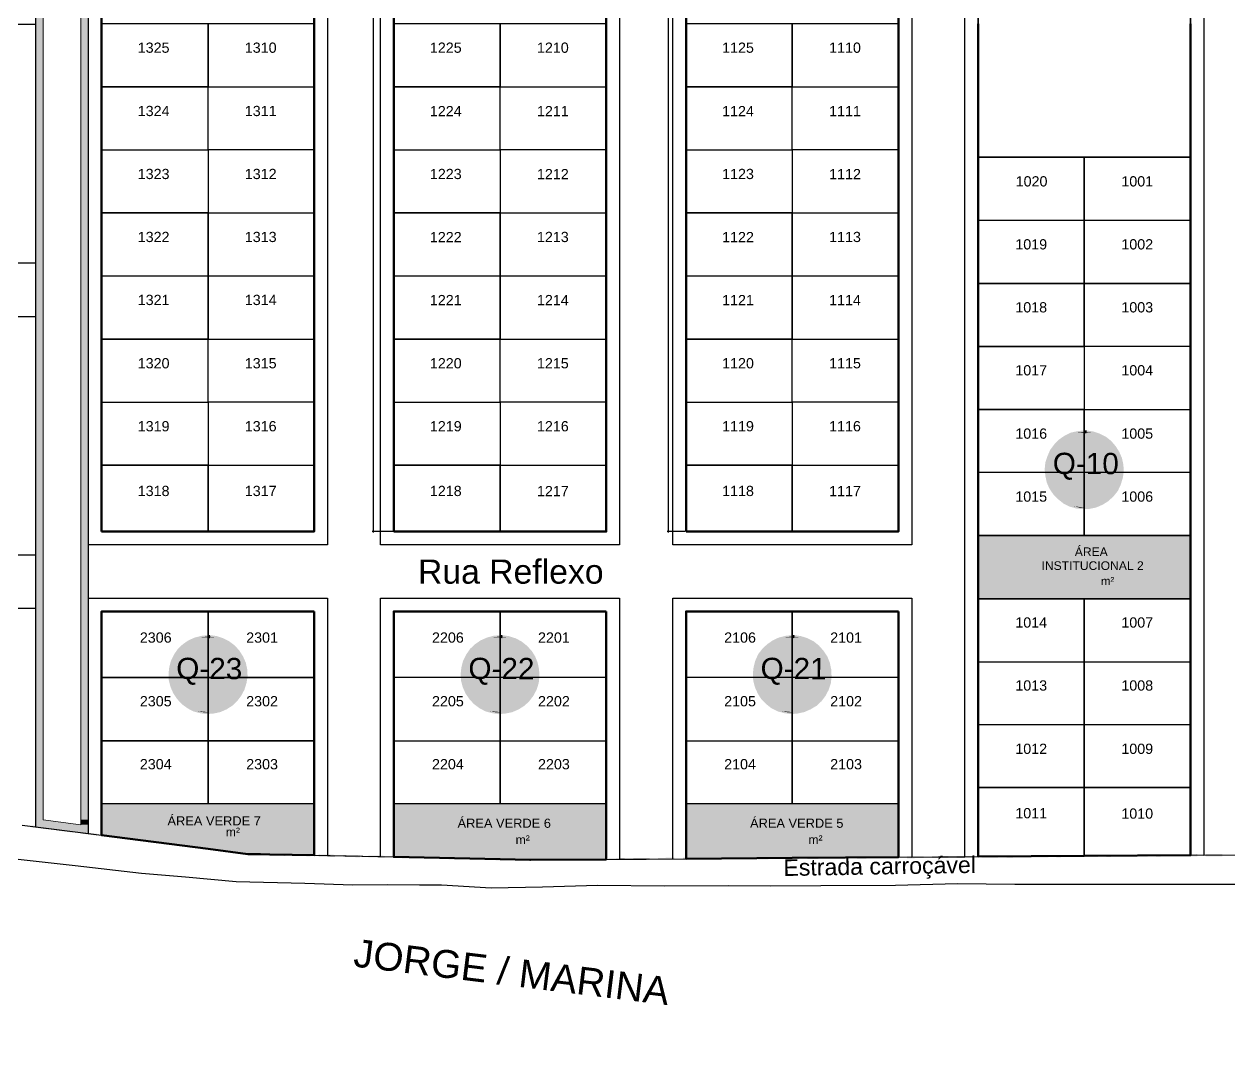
# Model space of a CAD drawing. Extents: x 246293 to 246943, y 9361385 to 9361710.
# Drawn here: x 246475.3 to 246656.8, y 9361417.5 to 9361574.8 of the extents above; entities that cross this region are included whole.
import ezdxf
from ezdxf.xclip import XClip

# ---------------------------------------------------------------- set-up
doc = ezdxf.new("R2010")
doc.units = 0
doc.header["$XCLIPFRAME"] = 0
doc.styles.add('style0', font='', dxfattribs={"height": 4.19039})
doc.styles.get('style0').set_extended_font_data('Arial')

# ---------------------------------------------------------------- blocks, each defined once
blk = doc.blocks.new('Viewport1')
at = {"linetype": 'Continuous', "lineweight": 0, "true_color": 0xed1f24}
for points in [[(246478.18, 9361662.71), (246478.18, 9361454.86), (246477.02, 9361454.86), (246477.02, 9361662.71)], [(246484.98, 9361662.82), (246484.98, 9361454.86), (246483.82, 9361454.86), (246483.82, 9361662.82)], [(246478.18, 9361454.86), (246483.82, 9361454.12), (246477.02, 9361454.12), (246477.02, 9361454.86)], [(246484.98, 9361454.86), (246484.98, 9361454.12), (246483.82, 9361454.12), (246483.82, 9361454.86)], [(246477.02, 9361454.12), (246484.98, 9361453.8), (246484.98, 9361452.8), (246477.02, 9361453.8)], [(246477.02, 9361454.12), (246484.98, 9361453.8), (246484.98, 9361454.12)]]:
    blk.add_hatch(color=240, dxfattribs=at).paths.add_polyline_path(points)
at = {"linetype": 'Continuous', "lineweight": 25, "true_color": 0x0037dd}
for points in [[(246634.99, 9361513.53), (246633.99, 9361513.42), (246632.99, 9361513.21), (246632.04, 9361512.74), (246631.19, 9361512.16), (246630.51, 9361511.47), (246629.88, 9361510.63), (246629.46, 9361509.68), (246629.14, 9361508.73), (246629.03, 9361507.68), (246629.14, 9361506.67), (246629.35, 9361505.67), (246629.77, 9361504.72), (246630.35, 9361503.88), (246631.09, 9361503.14), (246631.88, 9361502.51), (246632.83, 9361502.04), (246633.78, 9361501.77), (246634.83, 9361501.67), (246635.83, 9361501.72), (246636.83, 9361501.93), (246637.78, 9361502.35), (246638.63, 9361502.88), (246639.42, 9361503.62), (246640.05, 9361504.41), (246640.47, 9361505.3), (246640.79, 9361506.31), (246640.95, 9361507.31), (246640.89, 9361508.36), (246640.68, 9361509.36), (246640.26, 9361510.31), (246639.73, 9361511.16), (246639.05, 9361511.95), (246638.26, 9361512.58), (246637.31, 9361513.05), (246636.36, 9361513.37), (246635.36, 9361513.53), (246635.31, 9361513.11), (246636.25, 9361512.95), (246637.15, 9361512.63), (246637.99, 9361512.21), (246638.73, 9361511.63), (246639.36, 9361510.89), (246639.89, 9361510.1), (246640.26, 9361509.2), (246640.47, 9361508.31), (246640.52, 9361507.36), (246640.37, 9361506.41), (246640.1, 9361505.51), (246639.63, 9361504.67), (246639.1, 9361503.88), (246638.36, 9361503.25), (246637.57, 9361502.72), (246636.73, 9361502.35), (246635.78, 9361502.14), (246634.83, 9361502.09), (246633.88, 9361502.19), (246632.99, 9361502.46), (246632.14, 9361502.88), (246631.35, 9361503.46), (246630.72, 9361504.14), (246630.19, 9361504.93), (246629.77, 9361505.83), (246629.56, 9361506.73), (246629.51, 9361507.68), (246629.61, 9361508.63), (246629.82, 9361509.52), (246630.25, 9361510.42), (246630.83, 9361511.16), (246631.51, 9361511.84), (246632.3, 9361512.37), (246633.15, 9361512.79), (246634.04, 9361513), (246634.99, 9361513.11)], [(246635.31, 9361513.11), (246634.99, 9361513.11), (246634.99, 9361513.53), (246635.36, 9361513.53)], [(246503.01, 9361482.69), (246502, 9361482.58), (246501, 9361482.32), (246500.05, 9361481.9), (246499.21, 9361481.32), (246498.47, 9361480.63), (246497.89, 9361479.79), (246497.42, 9361478.84), (246497.16, 9361477.84), (246497.05, 9361476.84), (246497.1, 9361475.84), (246497.37, 9361474.83), (246497.79, 9361473.89), (246498.37, 9361473.04), (246499.05, 9361472.3), (246499.9, 9361471.67), (246500.79, 9361471.2), (246501.79, 9361470.93), (246502.79, 9361470.78), (246503.85, 9361470.88), (246504.85, 9361471.09), (246505.8, 9361471.51), (246506.64, 9361472.04), (246507.38, 9361472.73), (246508.01, 9361473.57), (246508.49, 9361474.47), (246508.8, 9361475.47), (246508.96, 9361476.47), (246508.91, 9361477.52), (246508.7, 9361478.52), (246508.28, 9361479.47), (246507.75, 9361480.32), (246507.06, 9361481.11), (246506.22, 9361481.74), (246505.32, 9361482.21), (246504.38, 9361482.53), (246503.32, 9361482.69), (246503.32, 9361482.21), (246504.27, 9361482.11), (246505.17, 9361481.79), (246506.01, 9361481.37), (246506.75, 9361480.79), (246507.38, 9361480.05), (246507.91, 9361479.26), (246508.28, 9361478.37), (246508.43, 9361477.47), (246508.49, 9361476.52), (246508.38, 9361475.57), (246508.07, 9361474.62), (246507.64, 9361473.78), (246507.06, 9361473.04), (246506.38, 9361472.41), (246505.59, 9361471.88), (246504.69, 9361471.51), (246503.8, 9361471.3), (246502.85, 9361471.25), (246501.9, 9361471.36), (246500.95, 9361471.62), (246500.11, 9361472.04), (246499.37, 9361472.62), (246498.68, 9361473.31), (246498.16, 9361474.1), (246497.79, 9361474.94), (246497.58, 9361475.89), (246497.47, 9361476.84), (246497.58, 9361477.79), (246497.84, 9361478.68), (246498.26, 9361479.53), (246498.84, 9361480.32), (246499.47, 9361481), (246500.26, 9361481.53), (246501.16, 9361481.9), (246502.06, 9361482.16), (246503.01, 9361482.27)], [(246503.32, 9361482.21), (246503.01, 9361482.27), (246503.01, 9361482.69), (246503.32, 9361482.69)], [(246547.02, 9361482.69), (246545.96, 9361482.58), (246545.02, 9361482.32), (246544.07, 9361481.9), (246543.22, 9361481.32), (246542.49, 9361480.63), (246541.91, 9361479.79), (246541.43, 9361478.84), (246541.17, 9361477.84), (246541.06, 9361476.84), (246541.11, 9361475.84), (246541.38, 9361474.83), (246541.8, 9361473.89), (246542.38, 9361473.04), (246543.06, 9361472.3), (246543.91, 9361471.67), (246544.8, 9361471.2), (246545.81, 9361470.93), (246546.81, 9361470.78), (246547.86, 9361470.88), (246548.86, 9361471.09), (246549.81, 9361471.51), (246550.66, 9361472.04), (246551.39, 9361472.73), (246552.03, 9361473.57), (246552.5, 9361474.47), (246552.82, 9361475.47), (246552.92, 9361476.47), (246552.87, 9361477.52), (246552.66, 9361478.52), (246552.29, 9361479.47), (246551.76, 9361480.32), (246551.02, 9361481.11), (246550.23, 9361481.74), (246549.34, 9361482.21), (246548.34, 9361482.53), (246547.33, 9361482.69), (246547.33, 9361482.21), (246548.28, 9361482.11), (246549.18, 9361481.79), (246550.02, 9361481.37), (246550.76, 9361480.79), (246551.39, 9361480.05), (246551.92, 9361479.26), (246552.24, 9361478.37), (246552.45, 9361477.47), (246552.5, 9361476.52), (246552.39, 9361475.57), (246552.08, 9361474.62), (246551.66, 9361473.78), (246551.08, 9361473.04), (246550.39, 9361472.41), (246549.6, 9361471.88), (246548.7, 9361471.51), (246547.76, 9361471.3), (246546.81, 9361471.25), (246545.91, 9361471.36), (246544.96, 9361471.62), (246544.12, 9361472.04), (246543.38, 9361472.62), (246542.7, 9361473.31), (246542.17, 9361474.1), (246541.8, 9361474.94), (246541.54, 9361475.89), (246541.48, 9361476.84), (246541.59, 9361477.79), (246541.85, 9361478.68), (246542.27, 9361479.53), (246542.8, 9361480.32), (246543.49, 9361481), (246544.28, 9361481.53), (246545.12, 9361481.9), (246546.07, 9361482.16), (246547.02, 9361482.27)], [(246547.33, 9361482.21), (246547.02, 9361482.27), (246547.02, 9361482.69), (246547.33, 9361482.69)], [(246591.03, 9361482.69), (246589.98, 9361482.58), (246588.97, 9361482.32), (246588.08, 9361481.9), (246587.24, 9361481.32), (246586.5, 9361480.63), (246585.86, 9361479.79), (246585.44, 9361478.84), (246585.18, 9361477.84), (246585.07, 9361476.84), (246585.13, 9361475.84), (246585.39, 9361474.83), (246585.81, 9361473.89), (246586.34, 9361473.04), (246587.08, 9361472.3), (246587.87, 9361471.67), (246588.82, 9361471.2), (246589.82, 9361470.93), (246590.82, 9361470.78), (246591.82, 9361470.88), (246592.82, 9361471.09), (246593.77, 9361471.51), (246594.67, 9361472.04), (246595.41, 9361472.73), (246596.04, 9361473.57), (246596.51, 9361474.47), (246596.83, 9361475.47), (246596.93, 9361476.47), (246596.88, 9361477.52), (246596.67, 9361478.52), (246596.3, 9361479.47), (246595.72, 9361480.32), (246595.04, 9361481.11), (246594.25, 9361481.74), (246593.35, 9361482.21), (246592.35, 9361482.53), (246591.35, 9361482.69), (246591.29, 9361482.21), (246592.24, 9361482.11), (246593.14, 9361481.79), (246593.98, 9361481.37), (246594.77, 9361480.79), (246595.41, 9361480.05), (246595.88, 9361479.26), (246596.25, 9361478.37), (246596.46, 9361477.47), (246596.51, 9361476.52), (246596.35, 9361475.57), (246596.09, 9361474.62), (246595.67, 9361473.78), (246595.09, 9361473.04), (246594.4, 9361472.41), (246593.56, 9361471.88), (246592.72, 9361471.51), (246591.77, 9361471.3), (246590.82, 9361471.25), (246589.87, 9361471.36), (246588.97, 9361471.62), (246588.13, 9361472.04), (246587.34, 9361472.62), (246586.71, 9361473.31), (246586.18, 9361474.1), (246585.81, 9361474.94), (246585.55, 9361475.89), (246585.5, 9361476.84), (246585.6, 9361477.79), (246585.86, 9361478.68), (246586.29, 9361479.53), (246586.81, 9361480.32), (246587.5, 9361481), (246588.29, 9361481.53), (246589.13, 9361481.9), (246590.08, 9361482.16), (246591.03, 9361482.27)], [(246591.29, 9361482.21), (246591.03, 9361482.27), (246591.03, 9361482.69), (246591.35, 9361482.69)]]:
    blk.add_hatch(color=162, dxfattribs=at).paths.add_polyline_path(points)
at = {"linetype": 'Continuous', "lineweight": 25, "true_color": 0xfafafa}
for points in [[(246638.1, 9361512.42), (246638.94, 9361511.74), (246631.04, 9361511.74), (246631.88, 9361512.42)], [(246638.05, 9361512.42), (246638.1, 9361512.42), (246631.88, 9361512.42), (246631.93, 9361512.42)], [(246637.15, 9361512.89), (246638.05, 9361512.42), (246631.93, 9361512.42), (246632.88, 9361512.89)], [(246636.1, 9361513.21), (246637.1, 9361512.89), (246632.88, 9361512.89), (246633.88, 9361513.21)], [(246637.15, 9361512.89), (246632.88, 9361512.89), (246637.1, 9361512.89)], [(246636.04, 9361513.21), (246636.1, 9361513.21), (246633.88, 9361513.21), (246633.94, 9361513.21)], [(246635.04, 9361513.32), (246633.94, 9361513.21), (246636.04, 9361513.21)], [(246639.68, 9361510.89), (246640.21, 9361510), (246629.82, 9361510), (246630.35, 9361510.89)], [(246638.94, 9361511.74), (246639.63, 9361510.94), (246630.35, 9361510.94), (246631.04, 9361511.74)], [(246639.63, 9361510.94), (246639.68, 9361510.89), (246630.35, 9361510.89), (246630.35, 9361510.94)], [(246640.58, 9361508.94), (246640.74, 9361507.89), (246629.3, 9361507.89), (246629.46, 9361508.94)], [(246640.21, 9361509.94), (246640.58, 9361508.94), (246629.46, 9361508.94), (246629.77, 9361509.94)], [(246640.21, 9361510), (246640.21, 9361509.94), (246629.77, 9361509.94), (246629.82, 9361510)], [(246640.74, 9361507.89), (246640.74, 9361507.83), (246629.3, 9361507.83), (246629.3, 9361507.89)], [(246640.74, 9361507.83), (246640.68, 9361506.78), (246629.35, 9361506.78), (246629.3, 9361507.83)], [(246640.68, 9361506.78), (246640.42, 9361505.73), (246629.56, 9361505.73), (246629.35, 9361506.78)], [(246640.42, 9361505.73), (246640.42, 9361505.67), (246629.61, 9361505.67), (246629.56, 9361505.73)], [(246640.42, 9361505.67), (246639.94, 9361504.72), (246630.04, 9361504.72), (246629.61, 9361505.67)], [(246639.94, 9361504.72), (246639.31, 9361503.83), (246630.67, 9361503.83), (246630.04, 9361504.72)], [(246639.31, 9361503.83), (246638.52, 9361503.09), (246631.46, 9361503.09), (246630.67, 9361503.83)], [(246638.52, 9361503.09), (246637.63, 9361502.51), (246632.41, 9361502.51), (246632.35, 9361502.51), (246631.46, 9361503.09)], [(246637.63, 9361502.51), (246636.62, 9361502.09), (246633.36, 9361502.09), (246632.41, 9361502.51)], [(246636.62, 9361502.09), (246636.57, 9361502.09), (246633.41, 9361502.09), (246633.36, 9361502.09)], [(246635.52, 9361501.88), (246634.41, 9361501.88), (246633.41, 9361502.09)], [(246633.41, 9361502.09), (246635.52, 9361501.88), (246636.57, 9361502.09)], [(246506.12, 9361481.53), (246506.91, 9361480.9), (246499.05, 9361480.9), (246499.9, 9361481.53)], [(246505.17, 9361482.06), (246506.06, 9361481.58), (246499.9, 9361481.58), (246500.84, 9361482.06)], [(246506.06, 9361481.58), (246506.12, 9361481.53), (246499.9, 9361481.53), (246499.9, 9361481.58)], [(246505.11, 9361482.06), (246505.17, 9361482.06), (246500.84, 9361482.06), (246500.9, 9361482.06)], [(246504.11, 9361482.37), (246505.11, 9361482.06), (246500.9, 9361482.06), (246501.9, 9361482.37)], [(246504.01, 9361482.37), (246504.11, 9361482.37), (246501.9, 9361482.37), (246501.95, 9361482.37)], [(246503.01, 9361482.48), (246501.95, 9361482.37), (246504.01, 9361482.37)], [(246550.13, 9361481.53), (246550.92, 9361480.9), (246543.06, 9361480.9), (246543.91, 9361481.53)], [(246549.13, 9361482.06), (246550.08, 9361481.58), (246543.91, 9361481.58), (246544.86, 9361482.06)], [(246550.08, 9361481.58), (246550.13, 9361481.53), (246543.91, 9361481.53), (246543.91, 9361481.58)], [(246549.07, 9361482.06), (246549.13, 9361482.06), (246544.86, 9361482.06), (246544.91, 9361482.06)], [(246548.12, 9361482.37), (246549.07, 9361482.06), (246544.91, 9361482.06), (246545.91, 9361482.37)], [(246547.02, 9361482.48), (246545.91, 9361482.37), (246548.02, 9361482.37)], [(246548.12, 9361482.37), (246545.91, 9361482.37), (246548.02, 9361482.37)], [(246594.09, 9361481.53), (246594.93, 9361480.9), (246587.08, 9361480.9), (246587.87, 9361481.53)], [(246594.09, 9361481.58), (246594.09, 9361481.53), (246587.87, 9361481.53), (246587.92, 9361481.58)], [(246593.14, 9361482.06), (246594.09, 9361481.58), (246587.92, 9361481.58), (246588.87, 9361482.06)], [(246592.08, 9361482.37), (246593.09, 9361482.06), (246588.87, 9361482.06), (246589.92, 9361482.37)], [(246593.14, 9361482.06), (246588.87, 9361482.06), (246593.09, 9361482.06)], [(246591.03, 9361482.48), (246589.92, 9361482.37), (246592.03, 9361482.37)], [(246592.08, 9361482.37), (246589.92, 9361482.37), (246592.03, 9361482.37)], [(246507.7, 9361480.05), (246508.17, 9361479.16), (246497.79, 9361479.16), (246498.31, 9361480.05)], [(246507.64, 9361480.05), (246507.7, 9361480.05), (246498.31, 9361480.05), (246498.37, 9361480.05)], [(246506.96, 9361480.84), (246507.64, 9361480.05), (246498.37, 9361480.05), (246499.05, 9361480.84)], [(246506.91, 9361480.9), (246506.96, 9361480.84), (246499.05, 9361480.84), (246499.05, 9361480.9)], [(246551.66, 9361480.05), (246552.18, 9361479.16), (246541.8, 9361479.16), (246542.33, 9361480.05)], [(246550.97, 9361480.84), (246551.66, 9361480.05), (246542.33, 9361480.05), (246543.01, 9361480.84)], [(246550.92, 9361480.9), (246550.97, 9361480.84), (246543.01, 9361480.84), (246543.06, 9361480.9)], [(246595.67, 9361480.05), (246596.2, 9361479.16), (246585.81, 9361479.16), (246586.34, 9361480.05)], [(246594.98, 9361480.84), (246595.67, 9361480.05), (246586.34, 9361480.05), (246587.02, 9361480.84)], [(246594.93, 9361480.9), (246594.98, 9361480.84), (246587.02, 9361480.84), (246587.08, 9361480.9)], [(246508.54, 9361478.05), (246508.7, 9361477.05), (246497.26, 9361477.05), (246497.42, 9361478.05)], [(246508.22, 9361479.1), (246508.54, 9361478.1), (246497.42, 9361478.1), (246497.79, 9361479.1)], [(246508.54, 9361478.1), (246508.54, 9361478.05), (246497.42, 9361478.05), (246497.42, 9361478.1)], [(246508.17, 9361479.16), (246508.22, 9361479.1), (246497.79, 9361479.1), (246497.79, 9361479.16)], [(246552.55, 9361478.05), (246552.71, 9361477.05), (246541.27, 9361477.05), (246541.43, 9361478.05)], [(246552.24, 9361479.1), (246552.55, 9361478.1), (246541.43, 9361478.1), (246541.8, 9361479.1)], [(246552.55, 9361478.1), (246552.55, 9361478.05), (246541.43, 9361478.05), (246541.43, 9361478.1)], [(246552.18, 9361479.16), (246552.24, 9361479.1), (246541.8, 9361479.1), (246541.8, 9361479.16)], [(246596.56, 9361478.05), (246596.72, 9361477.05), (246585.29, 9361477.05), (246585.44, 9361478.05)], [(246596.2, 9361479.1), (246596.56, 9361478.1), (246585.44, 9361478.1), (246585.81, 9361479.1)], [(246596.56, 9361478.1), (246596.56, 9361478.05), (246585.44, 9361478.05), (246585.44, 9361478.1)], [(246596.2, 9361479.16), (246596.2, 9361479.1), (246585.81, 9361479.1), (246585.81, 9361479.16)], [(246508.7, 9361477.05), (246508.7, 9361477), (246497.26, 9361477), (246497.26, 9361477.05)], [(246508.7, 9361477), (246508.65, 9361475.94), (246497.31, 9361475.94), (246497.26, 9361477)], [(246552.71, 9361477.05), (246552.71, 9361477), (246541.27, 9361477), (246541.27, 9361477.05)], [(246552.71, 9361477), (246552.66, 9361475.94), (246541.33, 9361475.94), (246541.27, 9361477)], [(246596.72, 9361477.05), (246596.72, 9361477), (246585.29, 9361477), (246585.29, 9361477.05)], [(246596.72, 9361477), (246596.67, 9361475.94), (246585.34, 9361475.94), (246585.29, 9361477)], [(246508.65, 9361475.94), (246508.65, 9361475.89), (246497.31, 9361475.89), (246497.31, 9361475.94)], [(246508.65, 9361475.89), (246508.43, 9361474.89), (246497.58, 9361474.89), (246497.31, 9361475.89)], [(246508.43, 9361474.89), (246508.38, 9361474.83), (246497.58, 9361474.83), (246497.58, 9361474.89)], [(246508.38, 9361474.83), (246507.96, 9361473.89), (246498.05, 9361473.89), (246497.58, 9361474.83)], [(246552.66, 9361475.94), (246552.66, 9361475.89), (246541.33, 9361475.89), (246541.33, 9361475.94)], [(246552.66, 9361475.89), (246552.39, 9361474.89), (246541.59, 9361474.89), (246541.33, 9361475.89)], [(246552.39, 9361474.89), (246552.39, 9361474.83), (246541.59, 9361474.83), (246541.59, 9361474.89)], [(246552.39, 9361474.83), (246551.97, 9361473.89), (246542.01, 9361473.89), (246541.59, 9361474.83)], [(246596.67, 9361475.94), (246596.67, 9361475.89), (246585.34, 9361475.89), (246585.34, 9361475.94)], [(246596.67, 9361475.89), (246596.41, 9361474.89), (246585.6, 9361474.89), (246585.34, 9361475.89)], [(246596.41, 9361474.89), (246596.41, 9361474.83), (246585.6, 9361474.83), (246585.6, 9361474.89)], [(246596.41, 9361474.83), (246595.99, 9361473.89), (246586.02, 9361473.89), (246585.6, 9361474.83)], [(246507.96, 9361473.89), (246507.33, 9361472.99), (246498.68, 9361472.99), (246498.05, 9361473.89)], [(246507.33, 9361472.99), (246506.54, 9361472.25), (246499.47, 9361472.25), (246499.42, 9361472.25), (246498.68, 9361472.99)], [(246551.97, 9361473.89), (246551.92, 9361473.89), (246542.06, 9361473.89), (246542.01, 9361473.89)], [(246551.92, 9361473.89), (246551.34, 9361472.99), (246542.64, 9361472.99), (246542.06, 9361473.89)], [(246551.34, 9361472.99), (246551.29, 9361472.99), (246542.7, 9361472.99), (246542.64, 9361472.99)], [(246551.29, 9361472.99), (246550.55, 9361472.25), (246543.43, 9361472.25), (246542.7, 9361472.99)], [(246595.99, 9361473.89), (246595.93, 9361473.89), (246586.08, 9361473.89), (246586.02, 9361473.89)], [(246595.93, 9361473.89), (246595.35, 9361472.99), (246586.66, 9361472.99), (246586.08, 9361473.89)], [(246595.35, 9361472.99), (246595.3, 9361472.99), (246586.71, 9361472.99), (246586.66, 9361472.99)], [(246595.3, 9361472.99), (246594.56, 9361472.25), (246587.45, 9361472.25), (246586.71, 9361472.99)], [(246506.54, 9361472.25), (246505.64, 9361471.67), (246500.37, 9361471.67), (246499.47, 9361472.25)], [(246505.64, 9361471.67), (246505.59, 9361471.62), (246500.42, 9361471.62), (246500.37, 9361471.67)], [(246505.59, 9361471.62), (246504.64, 9361471.25), (246501.37, 9361471.25), (246500.42, 9361471.62)], [(246504.64, 9361471.25), (246504.59, 9361471.25), (246501.42, 9361471.25), (246501.37, 9361471.25)], [(246503.53, 9361471.04), (246502.43, 9361471.04), (246501.42, 9361471.25)], [(246501.42, 9361471.25), (246503.53, 9361471.04), (246504.59, 9361471.25)], [(246550.55, 9361472.25), (246550.5, 9361472.25), (246543.49, 9361472.25), (246543.43, 9361472.25)], [(246550.5, 9361472.25), (246549.65, 9361471.67), (246544.38, 9361471.67), (246543.49, 9361472.25)], [(246549.65, 9361471.67), (246549.6, 9361471.62), (246544.38, 9361471.62), (246544.38, 9361471.67)], [(246549.6, 9361471.62), (246548.6, 9361471.25), (246545.44, 9361471.25), (246545.38, 9361471.25), (246544.38, 9361471.62)], [(246547.55, 9361471.04), (246546.44, 9361471.04), (246545.44, 9361471.25)], [(246545.44, 9361471.25), (246547.55, 9361471.04), (246548.6, 9361471.25)], [(246594.56, 9361472.25), (246594.51, 9361472.25), (246587.5, 9361472.25), (246587.45, 9361472.25)], [(246594.51, 9361472.25), (246593.61, 9361471.67), (246588.34, 9361471.67), (246587.5, 9361472.25)], [(246593.61, 9361471.67), (246593.61, 9361471.62), (246588.39, 9361471.62), (246588.34, 9361471.67)], [(246593.61, 9361471.62), (246592.61, 9361471.25), (246589.4, 9361471.25), (246589.34, 9361471.25), (246588.39, 9361471.62)], [(246589.4, 9361471.25), (246591.56, 9361471.04), (246591.5, 9361471.04), (246590.45, 9361471.04)], [(246589.4, 9361471.25), (246591.56, 9361471.04), (246592.61, 9361471.25)]]:
    blk.add_hatch(color=7, dxfattribs=at).paths.add_polyline_path(points)
at = {"linetype": 'Continuous', "lineweight": 25, "true_color": 0xfecc66}
blk.add_hatch(color=31, dxfattribs=at).paths.add_polyline_path([(246651.01, 9361497.71), (246651.01, 9361488.17), (246619.02, 9361488.17), (246619.02, 9361497.71)])
at = {"linetype": 'Continuous', "lineweight": 25, "true_color": 0x37dd00}
for points in [[(246518.98, 9361457.28), (246518.98, 9361452.54), (246486.98, 9361452.54), (246486.98, 9361457.28)], [(246562.99, 9361457.28), (246562.99, 9361449.27), (246530.99, 9361449.27), (246530.99, 9361457.28)], [(246607, 9361457.28), (246607, 9361449.22), (246575.01, 9361449.22), (246575.01, 9361457.28)], [(246486.98, 9361452.54), (246518.98, 9361449.69), (246518.98, 9361449.53), (246509.01, 9361449.69)], [(246486.98, 9361452.54), (246518.98, 9361449.69), (246518.98, 9361452.54)], [(246530.99, 9361449.27), (246562.99, 9361448.9), (246551.55, 9361448.85), (246547.76, 9361448.9)], [(246530.99, 9361449.27), (246562.99, 9361448.9), (246562.99, 9361449.27)], [(246575.01, 9361449.22), (246590.98, 9361449.11), (246575.01, 9361449), (246575.01, 9361449.11)], [(246575.01, 9361449.22), (246590.98, 9361449.11), (246607, 9361449.22)]]:
    blk.add_hatch(color=82, dxfattribs=at).paths.add_polyline_path(points)
at = {"linetype": 'Continuous', "lineweight": 0, "true_color": 0x93278f}
for points in [[(246478.81, 9361453.43), (246476.33, 9361453.75), (246476.39, 9361454.01), (246478.86, 9361453.7)], [(246482.55, 9361452.96), (246480.08, 9361453.27), (246480.13, 9361453.54), (246482.61, 9361453.22)], [(246486.3, 9361452.48), (246483.82, 9361452.8), (246483.82, 9361453.06), (246486.3, 9361452.75)], [(246489.99, 9361452.01), (246487.51, 9361452.33), (246487.56, 9361452.59), (246490.04, 9361452.27)], [(246493.73, 9361451.53), (246491.25, 9361451.85), (246491.25, 9361452.11), (246493.73, 9361451.8)], [(246497.42, 9361451.06), (246494.94, 9361451.38), (246494.99, 9361451.64), (246497.47, 9361451.32)], [(246501.16, 9361450.59), (246498.68, 9361450.9), (246498.74, 9361451.17), (246501.21, 9361450.85)], [(246504.85, 9361450.11), (246502.37, 9361450.43), (246502.43, 9361450.69), (246504.9, 9361450.37)], [(246508.96, 9361449.58), (246506.12, 9361449.95), (246506.17, 9361450.22), (246509.01, 9361449.85)], [(246510.91, 9361449.53), (246509.01, 9361449.58), (246509.01, 9361449.85), (246510.91, 9361449.85)], [(246514.65, 9361449.43), (246512.12, 9361449.48), (246512.18, 9361449.8), (246514.65, 9361449.74)], [(246518.4, 9361449.37), (246515.92, 9361449.43), (246515.92, 9361449.74), (246518.4, 9361449.69)], [(246522.14, 9361449.27), (246519.66, 9361449.32), (246519.66, 9361449.64), (246522.14, 9361449.58)], [(246525.88, 9361449.22), (246523.4, 9361449.27), (246523.4, 9361449.58), (246525.88, 9361449.53)], [(246529.62, 9361449.16), (246527.15, 9361449.22), (246527.15, 9361449.48), (246529.68, 9361449.43)], [(246533.42, 9361449.06), (246530.89, 9361449.11), (246530.89, 9361449.43), (246533.42, 9361449.37)], [(246537.16, 9361449), (246534.63, 9361449.06), (246534.63, 9361449.32), (246537.16, 9361449.27)], [(246540.9, 9361448.9), (246538.37, 9361448.95), (246538.37, 9361449.27), (246540.9, 9361449.22)], [(246544.65, 9361448.85), (246542.12, 9361448.9), (246542.17, 9361449.16), (246544.65, 9361449.11)], [(246548.39, 9361448.74), (246545.91, 9361448.79), (246545.91, 9361449.11), (246548.39, 9361449.06)], [(246551.55, 9361448.69), (246549.65, 9361448.74), (246549.65, 9361449), (246551.55, 9361449)], [(246554.56, 9361448.69), (246551.55, 9361448.69), (246551.55, 9361449), (246554.56, 9361449)], [(246558.3, 9361448.74), (246555.77, 9361448.74), (246555.77, 9361449), (246558.3, 9361449.06)], [(246562.04, 9361448.74), (246559.56, 9361448.74), (246559.56, 9361449.06), (246562.04, 9361449.06)], [(246565.78, 9361448.79), (246563.31, 9361448.79), (246563.31, 9361449.06), (246565.78, 9361449.11)], [(246569.52, 9361448.79), (246567.05, 9361448.79), (246567.05, 9361449.11), (246569.52, 9361449.11)], [(246573.27, 9361448.85), (246570.79, 9361448.85), (246570.79, 9361449.11), (246573.27, 9361449.16)], [(246577.06, 9361448.85), (246574.53, 9361448.85), (246574.53, 9361449.16), (246577.06, 9361449.16)], [(246580.8, 9361448.9), (246578.27, 9361448.85), (246578.27, 9361449.16), (246580.8, 9361449.16)], [(246584.55, 9361448.9), (246582.02, 9361448.9), (246582.02, 9361449.22), (246584.55, 9361449.22)], [(246588.29, 9361448.95), (246585.81, 9361448.9), (246585.81, 9361449.22), (246588.29, 9361449.22)], [(246592.03, 9361448.95), (246589.55, 9361448.95), (246589.55, 9361449.27), (246592.03, 9361449.27)], [(246595.77, 9361449), (246593.3, 9361448.95), (246593.3, 9361449.27), (246595.77, 9361449.27)], [(246599.52, 9361449), (246597.04, 9361449), (246597.04, 9361449.32), (246599.52, 9361449.32)], [(246603.31, 9361449.06), (246600.78, 9361449), (246600.78, 9361449.32), (246603.31, 9361449.32)], [(246607.05, 9361449.06), (246604.52, 9361449.06), (246604.52, 9361449.37), (246607.05, 9361449.37)], [(246610.8, 9361449.11), (246608.27, 9361449.06), (246608.27, 9361449.37), (246610.8, 9361449.37)], [(246614.54, 9361449.11), (246612.06, 9361449.11), (246612.06, 9361449.43), (246614.54, 9361449.43)], [(246618.28, 9361449.16), (246615.8, 9361449.11), (246615.8, 9361449.43), (246618.28, 9361449.43)], [(246622.02, 9361449.16), (246619.55, 9361449.16), (246619.55, 9361449.43), (246622.02, 9361449.48)], [(246625.77, 9361449.22), (246623.29, 9361449.16), (246623.29, 9361449.48), (246625.77, 9361449.48)], [(246629.56, 9361449.22), (246627.03, 9361449.22), (246627.03, 9361449.48), (246629.56, 9361449.53)], [(246633.3, 9361449.27), (246630.77, 9361449.22), (246630.77, 9361449.53), (246633.3, 9361449.53)], [(246637.05, 9361449.27), (246634.52, 9361449.27), (246634.52, 9361449.53), (246637.05, 9361449.58)], [(246640.79, 9361449.32), (246638.31, 9361449.27), (246638.31, 9361449.58), (246640.79, 9361449.58)], [(246644.53, 9361449.32), (246642.05, 9361449.32), (246642.05, 9361449.58), (246644.53, 9361449.64)], [(246648.27, 9361449.37), (246645.8, 9361449.32), (246645.8, 9361449.64), (246648.27, 9361449.64)], [(246652.02, 9361449.37), (246649.54, 9361449.37), (246649.54, 9361449.64), (246652.02, 9361449.69)], [(246655.81, 9361449.37), (246653.28, 9361449.37), (246653.28, 9361449.69), (246655.81, 9361449.69)]]:
    blk.add_hatch(color=217, dxfattribs=at).paths.add_polyline_path(points)
at = {"color": 1, "linetype": 'Continuous', "lineweight": 25, "true_color": 0xff0000}
for p, q in [((246527.88, 9361660.92), (246527.88, 9361498.13)), ((246572.32, 9361660.92), (246572.32, 9361498.13)), ((246530.94, 9361498.29), (246527.73, 9361498.29)), ((246527.88, 9361498.35), (246527.94, 9361498.24)), ((246574.9, 9361498.29), (246572.16, 9361498.29)), ((246572.27, 9361498.35), (246572.37, 9361498.24))]:
    blk.add_line(p, q, dxfattribs=at)
at = {"color": 217, "linetype": 'Continuous', "lineweight": 0, "true_color": 0x93278f}
for p, q in [((246509.01, 9361449.58), (246509.01, 9361449.85)), ((246551.55, 9361448.69), (246551.55, 9361449))]:
    blk.add_line(p, q, dxfattribs=at)
at = {"color": 1, "linetype": 'Continuous', "lineweight": 25, "true_color": 0xff0000}
for points in [[(246634.99, 9361660.81), (246651.01, 9361660.81), (246651.01, 9361650.8), (246651.01, 9361641.31), (246651.01, 9361619.7), (246651.01, 9361612.79), (246651.01, 9361603.3), (246651.01, 9361602.3), (246651.01, 9361593.81), (246651.01, 9361545.21), (246651.01, 9361536.77), (246651.01, 9361527.29), (246651.01, 9361517.8), (246651.01, 9361508.31), (246651.01, 9361498.77), (246651.01, 9361489.28), (246651.01, 9361479.79), (246651.01, 9361470.3), (246651.01, 9361460.81), (246651.01, 9361449.53), (246662.98, 9361449.58)], [(246634.99, 9361662.82), (246653.02, 9361662.82), (246653.02, 9361650.8), (246653.02, 9361641.31), (246653.02, 9361619.7), (246653.02, 9361612.79), (246653.02, 9361603.3), (246653.02, 9361602.3), (246653.02, 9361593.81), (246653.02, 9361545.21), (246653.02, 9361536.77), (246653.02, 9361527.29), (246653.02, 9361517.8), (246653.02, 9361508.31), (246653.02, 9361498.77), (246653.02, 9361489.28), (246653.02, 9361479.79), (246653.02, 9361470.3), (246653.02, 9361460.81), (246653.02, 9361449.53), (246660.98, 9361449.58)], [(246912.66, 9361670.3), (246785, 9361670.3), (246783.26, 9361670.78), (246477.02, 9361670.78), (246477.02, 9361662.71), (246477.02, 9361453.8), (246484.98, 9361452.8), (246484.98, 9361662.82), (246785, 9361662.82), (246785, 9361650.27), (246916.83, 9361650.27)], [(246351.99, 9361486.75), (246477.02, 9361486.75), (246477.02, 9361468.72), (246477.02, 9361453.8), (246484.98, 9361452.8), (246484.98, 9361460.81), (246484.98, 9361470.3), (246484.98, 9361479.79), (246484.98, 9361488.28), (246520.98, 9361488.28), (246520.98, 9361479.79), (246520.98, 9361470.3), (246520.98, 9361460.81), (246520.98, 9361449.48), (246528.99, 9361449.32), (246528.99, 9361460.81), (246528.99, 9361470.3), (246528.99, 9361479.79), (246528.99, 9361488.28), (246564.99, 9361488.28), (246564.99, 9361479.79), (246564.99, 9361470.3), (246564.99, 9361460.81), (246564.99, 9361448.95), (246573, 9361449), (246573, 9361460.81), (246573, 9361470.3), (246573, 9361479.32), (246573, 9361488.28), (246609, 9361488.28), (246609, 9361479.32), (246609, 9361470.3), (246609, 9361460.81), (246609, 9361449.22), (246617.02, 9361449.27), (246617.02, 9361460.81), (246617.02, 9361470.3), (246617.02, 9361479.79), (246617.02, 9361489.28), (246617.02, 9361498.77), (246617.02, 9361508.31), (246617.02, 9361517.8), (246617.02, 9361527.29), (246617.02, 9361536.77), (246617.02, 9361546.32), (246617.02, 9361601.19)], [(246520.98, 9361496.29), (246484.98, 9361496.29), (246484.98, 9361662.82), (246520.98, 9361662.82), (246520.98, 9361496.29)], [(246564.99, 9361496.29), (246528.99, 9361496.29), (246528.99, 9361662.82), (246564.99, 9361662.82), (246564.99, 9361496.29)], [(246609, 9361496.29), (246573, 9361496.29), (246573, 9361662.82), (246609, 9361662.82), (246609, 9361496.29)], [(246475.02, 9361454.06), (246486.98, 9361452.54), (246486.98, 9361460.81), (246486.98, 9361470.3), (246486.98, 9361479.79), (246486.98, 9361486.27), (246518.98, 9361486.27), (246518.98, 9361479.79), (246518.98, 9361470.3), (246518.98, 9361460.81), (246518.98, 9361449.53), (246530.99, 9361449.27), (246530.99, 9361460.81), (246530.99, 9361470.3), (246530.99, 9361479.79), (246530.99, 9361486.27), (246562.99, 9361486.27), (246562.99, 9361479.79), (246562.99, 9361470.3), (246562.99, 9361460.81), (246562.99, 9361448.9), (246575.01, 9361449), (246575.01, 9361460.81), (246575.01, 9361470.3), (246575.01, 9361479.32), (246575.01, 9361486.27), (246607, 9361486.27), (246607, 9361479.32), (246607, 9361470.3), (246607, 9361460.81), (246607, 9361449.22), (246619.02, 9361449.32), (246619.02, 9361460.81), (246619.02, 9361470.3), (246619.02, 9361479.79), (246619.02, 9361489.28), (246619.02, 9361498.77), (246619.02, 9361508.31), (246619.02, 9361517.8), (246619.02, 9361527.29), (246619.02, 9361536.77), (246619.02, 9361546.32), (246619.02, 9361601.19)], [(246518.98, 9361498.29), (246486.98, 9361498.29), (246486.98, 9361660.81), (246518.98, 9361660.81), (246518.98, 9361498.29)], [(246562.99, 9361498.29), (246530.99, 9361498.29), (246530.99, 9361660.81), (246562.99, 9361660.81), (246562.99, 9361498.29)], [(246607, 9361498.29), (246575.01, 9361498.29), (246575.01, 9361660.81), (246607, 9361660.81), (246607, 9361498.29)], [(246384.62, 9361574.73), (246389, 9361574.73), (246398.48, 9361574.73), (246408.02, 9361574.73), (246417.51, 9361574.73), (246427, 9361574.73), (246436.49, 9361574.73), (246445.97, 9361574.73), (246455.51, 9361574.73), (246465, 9361574.73), (246477.02, 9361574.73), (246477.02, 9361556.75), (246477.02, 9361538.73), (246465, 9361538.73), (246455.51, 9361538.73), (246445.97, 9361538.73), (246436.49, 9361538.73), (246427, 9361538.73), (246417.51, 9361538.73), (246408.02, 9361538.73), (246398.48, 9361538.73), (246389, 9361538.73), (246379.51, 9361538.73), (246375.71, 9361538.73)], [(246384.62, 9361530.71), (246389, 9361530.71), (246477.02, 9361530.71), (246477.02, 9361494.76), (246332.02, 9361494.76), (246328.01, 9361494.76), (246328.01, 9361486.75), (246343.98, 9361486.75), (246343.98, 9361474.73), (246343.98, 9361465.24), (246343.98, 9361455.75), (246343.98, 9361446.21), (246343.98, 9361436.72), (246343.98, 9361427.23), (246343.98, 9361417.48)]]:
    blk.add_lwpolyline(points, dxfattribs=at)
at = {"color": 240, "linetype": 'Continuous', "lineweight": 0, "true_color": 0xed1f24}
blk.add_lwpolyline([(246784.84, 9361669.09), (246783.05, 9361669.62), (246478.18, 9361669.62), (246478.18, 9361662.71), (246478.18, 9361454.86), (246483.82, 9361454.12), (246483.82, 9361663.98), (246786.21, 9361663.98), (246786.21, 9361651.48), (246916.4, 9361651.48)], dxfattribs=at)
at = {"color": 5, "linetype": 'Continuous', "lineweight": 50, "true_color": 0x0000ff}
for points in [[(246486.98, 9361498.29), (246518.98, 9361498.29), (246518.98, 9361660.81), (246486.98, 9361660.81), (246486.98, 9361498.29)], [(246530.99, 9361498.29), (246562.99, 9361498.29), (246562.99, 9361660.81), (246530.99, 9361660.81), (246530.99, 9361498.29)], [(246575.01, 9361498.29), (246607, 9361498.29), (246607, 9361660.81), (246575.01, 9361660.81), (246575.01, 9361498.29)], [(246619.02, 9361574.78), (246619.02, 9361565.29), (246619.02, 9361555.8), (246619.02, 9361546.32), (246619.02, 9361536.77), (246619.02, 9361527.29), (246619.02, 9361517.8), (246619.02, 9361508.31), (246619.02, 9361498.77), (246619.02, 9361489.28), (246619.02, 9361479.79), (246619.02, 9361470.3), (246619.02, 9361460.81), (246619.02, 9361449.32), (246634.99, 9361449.43), (246651.01, 9361449.53), (246651.01, 9361460.81), (246651.01, 9361470.3), (246651.01, 9361479.79), (246651.01, 9361489.28), (246651.01, 9361498.77), (246651.01, 9361508.31), (246651.01, 9361517.8), (246651.01, 9361527.29), (246651.01, 9361536.77), (246651.01, 9361546.32), (246651.01, 9361555.8), (246651.01, 9361565.29), (246651.01, 9361574.78)], [(246518.98, 9361486.27), (246486.98, 9361486.27), (246486.98, 9361479.79), (246486.98, 9361470.3), (246486.98, 9361460.81), (246486.98, 9361452.54), (246503.01, 9361450.48), (246509.01, 9361449.69), (246518.98, 9361449.53), (246518.98, 9361460.81), (246518.98, 9361470.3), (246518.98, 9361479.79), (246518.98, 9361486.27)], [(246562.99, 9361486.27), (246530.99, 9361486.27), (246530.99, 9361479.79), (246530.99, 9361470.3), (246530.99, 9361460.81), (246530.99, 9361449.27), (246547.02, 9361448.95), (246551.55, 9361448.85), (246562.99, 9361448.9), (246562.99, 9361460.81), (246562.99, 9361470.3), (246562.99, 9361479.79), (246562.99, 9361486.27)], [(246607, 9361486.27), (246575.01, 9361486.27), (246575.01, 9361479.32), (246575.01, 9361470.3), (246575.01, 9361460.81), (246575.01, 9361449), (246590.98, 9361449.11), (246607, 9361449.22), (246607, 9361460.81), (246607, 9361470.3), (246607, 9361479.32), (246607, 9361486.27)]]:
    blk.add_lwpolyline(points, dxfattribs=at)
at = {"color": 18, "linetype": 'Continuous', "lineweight": 25, "true_color": 0x000000}
for points in [[(246619.02, 9361554.7), (246651.01, 9361554.7), (246651.01, 9361601.19), (246619.02, 9361601.19), (246619.02, 9361554.7)], [(246619.02, 9361488.17), (246651.01, 9361488.17), (246651.01, 9361497.71), (246619.02, 9361497.71), (246619.02, 9361488.17)]]:
    blk.add_lwpolyline(points, dxfattribs=at)
at = {"color": 3, "linetype": 'Continuous', "lineweight": 25, "true_color": 0x00ff00}
for points in [[(246503.01, 9361565.29), (246518.98, 9361565.29), (246518.98, 9361555.8), (246503.01, 9361555.8), (246503.01, 9361565.29), (246486.98, 9361565.29), (246486.98, 9361555.8), (246503.01, 9361555.8), (246503.01, 9361565.29), (246518.98, 9361565.29), (246518.98, 9361574.78), (246503.01, 9361574.78), (246503.01, 9361565.29), (246503.01, 9361574.78), (246486.98, 9361574.78), (246486.98, 9361565.29), (246503.01, 9361565.29)], [(246547.02, 9361565.29), (246562.99, 9361565.29), (246562.99, 9361555.8), (246547.02, 9361555.8), (246547.02, 9361565.29), (246530.99, 9361565.29), (246530.99, 9361555.8), (246547.02, 9361555.8), (246547.02, 9361565.29), (246562.99, 9361565.29), (246562.99, 9361574.78), (246547.02, 9361574.78), (246547.02, 9361565.29), (246547.02, 9361574.78), (246530.99, 9361574.78), (246530.99, 9361565.29), (246547.02, 9361565.29)], [(246590.98, 9361565.29), (246607, 9361565.29), (246607, 9361555.8), (246590.98, 9361555.8), (246590.98, 9361565.29), (246575.01, 9361565.29), (246575.01, 9361555.8), (246590.98, 9361555.8), (246590.98, 9361565.29), (246607, 9361565.29), (246607, 9361574.78), (246590.98, 9361574.78), (246590.98, 9361565.29), (246590.98, 9361574.78), (246575.01, 9361574.78), (246575.01, 9361565.29), (246590.98, 9361565.29)], [(246503.01, 9361546.32), (246518.98, 9361546.32), (246518.98, 9361555.8), (246503.01, 9361555.8), (246503.01, 9361546.32), (246486.98, 9361546.32), (246486.98, 9361555.8), (246503.01, 9361555.8), (246503.01, 9361546.32), (246518.98, 9361546.32), (246518.98, 9361536.77), (246503.01, 9361536.77), (246503.01, 9361546.32), (246503.01, 9361536.77), (246486.98, 9361536.77), (246486.98, 9361546.32), (246503.01, 9361546.32)], [(246547.02, 9361546.32), (246562.99, 9361546.32), (246562.99, 9361555.8), (246547.02, 9361555.8), (246547.02, 9361546.32), (246530.99, 9361546.32), (246530.99, 9361555.8), (246547.02, 9361555.8), (246547.02, 9361546.32), (246562.99, 9361546.32), (246562.99, 9361536.77), (246547.02, 9361536.77), (246547.02, 9361546.32), (246547.02, 9361536.77), (246530.99, 9361536.77), (246530.99, 9361546.32), (246547.02, 9361546.32)], [(246590.98, 9361546.32), (246607, 9361546.32), (246607, 9361555.8), (246590.98, 9361555.8), (246590.98, 9361546.32), (246575.01, 9361546.32), (246575.01, 9361555.8), (246590.98, 9361555.8), (246590.98, 9361546.32), (246607, 9361546.32), (246607, 9361536.77), (246590.98, 9361536.77), (246590.98, 9361546.32), (246590.98, 9361536.77), (246575.01, 9361536.77), (246575.01, 9361546.32), (246590.98, 9361546.32)], [(246634.99, 9361545.21), (246651.01, 9361545.21), (246651.01, 9361554.7), (246634.99, 9361554.7), (246634.99, 9361545.21), (246634.99, 9361554.7), (246619.02, 9361554.7), (246619.02, 9361545.21), (246634.99, 9361545.21)], [(246634.99, 9361545.21), (246651.01, 9361545.21), (246651.01, 9361535.67), (246634.99, 9361535.67), (246634.99, 9361545.21), (246634.99, 9361535.67), (246619.02, 9361535.67), (246619.02, 9361545.21), (246634.99, 9361545.21)], [(246503.01, 9361527.29), (246518.98, 9361527.29), (246518.98, 9361517.8), (246503.01, 9361517.8), (246503.01, 9361527.29), (246486.98, 9361527.29), (246486.98, 9361517.8), (246503.01, 9361517.8), (246503.01, 9361527.29), (246518.98, 9361527.29), (246518.98, 9361536.77), (246503.01, 9361536.77), (246503.01, 9361527.29), (246503.01, 9361536.77), (246486.98, 9361536.77), (246486.98, 9361527.29), (246503.01, 9361527.29)], [(246547.02, 9361527.29), (246562.99, 9361527.29), (246562.99, 9361517.8), (246547.02, 9361517.8), (246547.02, 9361527.29), (246530.99, 9361527.29), (246530.99, 9361517.8), (246547.02, 9361517.8), (246547.02, 9361527.29), (246562.99, 9361527.29), (246562.99, 9361536.77), (246547.02, 9361536.77), (246547.02, 9361527.29), (246547.02, 9361536.77), (246530.99, 9361536.77), (246530.99, 9361527.29), (246547.02, 9361527.29)], [(246590.98, 9361527.29), (246607, 9361527.29), (246607, 9361517.8), (246590.98, 9361517.8), (246590.98, 9361527.29), (246575.01, 9361527.29), (246575.01, 9361517.8), (246590.98, 9361517.8), (246590.98, 9361527.29), (246607, 9361527.29), (246607, 9361536.77), (246590.98, 9361536.77), (246590.98, 9361527.29), (246590.98, 9361536.77), (246575.01, 9361536.77), (246575.01, 9361527.29), (246590.98, 9361527.29)], [(246634.99, 9361535.67), (246651.01, 9361535.67), (246651.01, 9361526.18), (246634.99, 9361526.18), (246634.99, 9361535.67), (246634.99, 9361526.18), (246619.02, 9361526.18), (246619.02, 9361535.67), (246634.99, 9361535.67)], [(246634.99, 9361516.69), (246651.01, 9361516.69), (246651.01, 9361526.18), (246634.99, 9361526.18), (246634.99, 9361516.69), (246619.02, 9361516.69), (246619.02, 9361526.18), (246634.99, 9361526.18), (246634.99, 9361516.69), (246651.01, 9361516.69), (246651.01, 9361507.2), (246634.99, 9361507.2), (246634.99, 9361516.69), (246634.99, 9361507.2), (246619.02, 9361507.2), (246619.02, 9361516.69), (246634.99, 9361516.69)], [(246503.01, 9361508.31), (246518.98, 9361508.31), (246518.98, 9361517.8), (246503.01, 9361517.8), (246503.01, 9361508.31), (246486.98, 9361508.31), (246486.98, 9361517.8), (246503.01, 9361517.8), (246503.01, 9361508.31), (246518.98, 9361508.31), (246518.98, 9361498.29), (246503.01, 9361498.29), (246503.01, 9361508.31), (246503.01, 9361498.29), (246486.98, 9361498.29), (246486.98, 9361508.31), (246503.01, 9361508.31)], [(246547.02, 9361508.31), (246562.99, 9361508.31), (246562.99, 9361517.8), (246547.02, 9361517.8), (246547.02, 9361508.31), (246530.99, 9361508.31), (246530.99, 9361517.8), (246547.02, 9361517.8), (246547.02, 9361508.31), (246562.99, 9361508.31), (246562.99, 9361498.29), (246547.02, 9361498.29), (246547.02, 9361508.31), (246547.02, 9361498.29), (246530.99, 9361498.29), (246530.99, 9361508.31), (246547.02, 9361508.31)], [(246590.98, 9361508.31), (246607, 9361508.31), (246607, 9361517.8), (246590.98, 9361517.8), (246590.98, 9361508.31), (246575.01, 9361508.31), (246575.01, 9361517.8), (246590.98, 9361517.8), (246590.98, 9361508.31), (246607, 9361508.31), (246607, 9361498.29), (246590.98, 9361498.29), (246590.98, 9361508.31), (246590.98, 9361498.29), (246575.01, 9361498.29), (246575.01, 9361508.31), (246590.98, 9361508.31)], [(246634.99, 9361497.71), (246651.01, 9361497.71), (246651.01, 9361507.2), (246634.99, 9361507.2), (246634.99, 9361497.71), (246634.99, 9361507.2), (246619.02, 9361507.2), (246619.02, 9361497.71), (246634.99, 9361497.71)], [(246634.99, 9361478.68), (246651.01, 9361478.68), (246651.01, 9361488.17), (246634.99, 9361488.17), (246634.99, 9361478.68), (246634.99, 9361488.17), (246619.02, 9361488.17), (246619.02, 9361478.68), (246634.99, 9361478.68)], [(246503.01, 9361486.27), (246518.98, 9361486.27), (246518.98, 9361476.31), (246503.01, 9361476.31), (246503.01, 9361486.27), (246503.01, 9361476.31), (246486.98, 9361476.31), (246486.98, 9361486.27), (246503.01, 9361486.27)], [(246547.02, 9361486.27), (246562.99, 9361486.27), (246562.99, 9361476.31), (246547.02, 9361476.31), (246547.02, 9361486.27), (246547.02, 9361476.31), (246530.99, 9361476.31), (246530.99, 9361486.27), (246547.02, 9361486.27)], [(246590.98, 9361486.27), (246607, 9361486.27), (246607, 9361476.31), (246590.98, 9361476.31), (246590.98, 9361486.27), (246590.98, 9361476.31), (246575.01, 9361476.31), (246575.01, 9361486.27), (246590.98, 9361486.27)], [(246634.99, 9361478.68), (246651.01, 9361478.68), (246651.01, 9361469.19), (246634.99, 9361469.19), (246634.99, 9361478.68), (246634.99, 9361469.19), (246619.02, 9361469.19), (246619.02, 9361478.68), (246634.99, 9361478.68)], [(246503.01, 9361476.31), (246518.98, 9361476.31), (246518.98, 9361466.77), (246503.01, 9361466.77), (246503.01, 9361476.31), (246503.01, 9361466.77), (246486.98, 9361466.77), (246486.98, 9361476.31), (246503.01, 9361476.31)], [(246547.02, 9361466.77), (246562.99, 9361466.77), (246562.99, 9361476.31), (246547.02, 9361476.31), (246547.02, 9361466.77), (246547.02, 9361476.31), (246530.99, 9361476.31), (246530.99, 9361466.77), (246547.02, 9361466.77)], [(246590.98, 9361466.77), (246607, 9361466.77), (246607, 9361476.31), (246590.98, 9361476.31), (246590.98, 9361466.77), (246590.98, 9361476.31), (246575.01, 9361476.31), (246575.01, 9361466.77), (246590.98, 9361466.77)], [(246634.99, 9361459.71), (246651.01, 9361459.71), (246651.01, 9361469.19), (246634.99, 9361469.19), (246634.99, 9361459.71), (246634.99, 9361469.19), (246619.02, 9361469.19), (246619.02, 9361459.71), (246634.99, 9361459.71)], [(246503.01, 9361466.77), (246518.98, 9361466.77), (246518.98, 9361457.28), (246503.01, 9361457.28), (246503.01, 9361466.77), (246503.01, 9361457.28), (246486.98, 9361457.28), (246486.98, 9361466.77), (246503.01, 9361466.77)], [(246547.02, 9361466.77), (246562.99, 9361466.77), (246562.99, 9361457.28), (246547.02, 9361457.28), (246547.02, 9361466.77), (246547.02, 9361457.28), (246530.99, 9361457.28), (246530.99, 9361466.77), (246547.02, 9361466.77)], [(246590.98, 9361466.77), (246607, 9361466.77), (246607, 9361457.28), (246590.98, 9361457.28), (246590.98, 9361466.77), (246590.98, 9361457.28), (246575.01, 9361457.28), (246575.01, 9361466.77), (246590.98, 9361466.77)], [(246634.99, 9361459.71), (246619.02, 9361459.71), (246619.02, 9361449.32), (246634.99, 9361449.43), (246634.99, 9361459.71)], [(246651.01, 9361459.71), (246634.99, 9361459.71), (246634.99, 9361449.43), (246651.01, 9361449.53), (246651.01, 9361459.71)], [(246518.98, 9361457.28), (246503.01, 9361457.28), (246486.98, 9361457.28), (246486.98, 9361452.54), (246509.01, 9361449.69), (246518.98, 9361449.53), (246518.98, 9361457.28)], [(246562.99, 9361457.28), (246547.02, 9361457.28), (246530.99, 9361457.28), (246530.99, 9361449.27), (246551.55, 9361448.85), (246562.99, 9361448.9), (246562.99, 9361457.28)], [(246607, 9361457.28), (246590.98, 9361457.28), (246575.01, 9361457.28), (246575.01, 9361449), (246590.98, 9361449.11), (246607, 9361449.22), (246607, 9361457.28)], [(246660.61, 9361445.1), (246651.59, 9361445.1), (246641.53, 9361445.1), (246632.3, 9361445.1), (246624.55, 9361445.1), (246615.91, 9361445.21), (246606.58, 9361444.95), (246595.3, 9361444.89), (246587.76, 9361444.84), (246581.44, 9361444.89), (246571.74, 9361444.84), (246561.67, 9361444.95), (246553.4, 9361444.73), (246545.65, 9361444.58), (246538.16, 9361445), (246534.84, 9361445), (246530.05, 9361445.05), (246524.83, 9361445), (246517.61, 9361445.26), (246507.22, 9361445.53), (246499.63, 9361446.21), (246492.99, 9361446.79), (246482.98, 9361447.95), (246474.38, 9361448.9)]]:
    blk.add_lwpolyline(points, dxfattribs=at)
at = {"color": 1, "linetype": 'Continuous', "lineweight": 25, "true_color": 0xff0000, "attachment_point": 7, "style": 'style0'}
for s, insert, char_height in [('1325', (246492.41, 9361570.41), 1.542), ('1310', (246508.54, 9361570.41), 1.542), ('1225', (246536.42, 9361570.41), 1.542), ('1210', (246552.55, 9361570.41), 1.542), ('1125', (246580.44, 9361570.41), 1.542), ('1110', (246596.56, 9361570.41), 1.542), ('1324', (246492.41, 9361560.87), 1.542), ('1311', (246508.54, 9361560.87), 1.542), ('1224', (246536.42, 9361560.87), 1.542), ('1211', (246552.55, 9361560.87), 1.542), ('1124', (246580.44, 9361560.87), 1.542), ('1111', (246596.56, 9361560.87), 1.542), ('1323', (246492.41, 9361551.38), 1.542), ('1312', (246508.54, 9361551.38), 1.542), ('1223', (246536.42, 9361551.38), 1.542), ('1212', (246552.55, 9361551.38), 1.542), ('1123', (246580.44, 9361551.38), 1.542), ('1112', (246596.56, 9361551.38), 1.542), ('1020', (246624.66, 9361550.27), 1.542), ('1001', (246640.58, 9361550.27), 1.542), ('1322', (246492.41, 9361541.89), 1.542), ('1313', (246508.54, 9361541.89), 1.542), ('1222', (246536.42, 9361541.89), 1.542), ('1213', (246552.55, 9361541.89), 1.542), ('1122', (246580.44, 9361541.89), 1.542), ('1113', (246596.56, 9361541.89), 1.542), ('1019', (246624.61, 9361540.78), 1.542), ('1002', (246640.58, 9361540.78), 1.542), ('1321', (246492.41, 9361532.4), 1.542), ('1314', (246508.54, 9361532.4), 1.542), ('1221', (246536.42, 9361532.4), 1.542), ('1214', (246552.55, 9361532.4), 1.542), ('1121', (246580.44, 9361532.4), 1.542), ('1114', (246596.56, 9361532.4), 1.542), ('1018', (246624.61, 9361531.29), 1.542), ('1003', (246640.58, 9361531.29), 1.542), ('1320', (246492.41, 9361522.86), 1.542), ('1315', (246508.54, 9361522.86), 1.542), ('1220', (246536.42, 9361522.86), 1.542), ('1215', (246552.55, 9361522.86), 1.542), ('1120', (246580.44, 9361522.86), 1.542), ('1115', (246596.56, 9361522.86), 1.542), ('1017', (246624.61, 9361521.8), 1.542), ('1004', (246640.58, 9361521.8), 1.542), ('1319', (246492.41, 9361513.37), 1.542), ('1316', (246508.54, 9361513.37), 1.542), ('1219', (246536.42, 9361513.37), 1.542), ('1216', (246552.55, 9361513.37), 1.542), ('1119', (246580.44, 9361513.37), 1.542), ('1116', (246596.56, 9361513.37), 1.542), ('1016', (246624.61, 9361512.26), 1.542), ('1005', (246640.58, 9361512.26), 1.542), ('1318', (246492.41, 9361503.62), 1.542), ('1317', (246508.54, 9361503.62), 1.542), ('1218', (246536.42, 9361503.62), 1.542), ('1217', (246552.55, 9361503.62), 1.542), ('1118', (246580.44, 9361503.62), 1.542), ('1117', (246596.56, 9361503.62), 1.542), ('1015', (246624.61, 9361502.77), 1.542), ('1006', (246640.58, 9361502.77), 1.542), ('ÁREA', (246633.57, 9361494.6), 1.305), ('INSTITUCIONAL 2', (246628.56, 9361492.49), 1.3046), ('m²', (246637.52, 9361490.23), 1.225), ('1014', (246624.61, 9361483.8), 1.542), ('1007', (246640.58, 9361483.8), 1.542), ('2306', (246492.73, 9361481.53), 1.542), ('2301', (246508.75, 9361481.53), 1.542), ('2206', (246536.74, 9361481.53), 1.542), ('2201', (246552.71, 9361481.53), 1.542), ('2106', (246580.75, 9361481.53), 1.542), ('2101', (246596.72, 9361481.53), 1.542), ('1013', (246624.61, 9361474.31), 1.542), ('1008', (246640.58, 9361474.31), 1.542), ('2305', (246492.73, 9361471.94), 1.542), ('2302', (246508.75, 9361471.94), 1.542), ('2205', (246536.74, 9361471.94), 1.542), ('2202', (246552.71, 9361471.94), 1.542), ('2105', (246580.75, 9361471.94), 1.542), ('2102', (246596.72, 9361471.94), 1.542), ('1012', (246624.61, 9361464.77), 1.542), ('1009', (246640.58, 9361464.77), 1.542), ('2304', (246492.73, 9361462.45), 1.542), ('2303', (246508.75, 9361462.45), 1.542), ('2204', (246536.74, 9361462.45), 1.542), ('2203', (246552.71, 9361462.45), 1.542), ('2104', (246580.75, 9361462.45), 1.542), ('2103', (246596.72, 9361462.45), 1.542), ('1011', (246624.61, 9361455.07), 1.542), ('1010', (246640.58, 9361455.01), 1.542), ('ÁREA VERDE 7', (246496.89, 9361454.01), 1.3836), ('ÁREA VERDE 6', (246540.59, 9361453.64), 1.3836), ('ÁREA VERDE 5', (246584.65, 9361453.64), 1.3836), ('m²', (246505.69, 9361452.38), 1.305), ('m²', (246549.34, 9361451.22), 1.305), ('m²', (246593.45, 9361451.22), 1.305)]:
    blk.add_mtext(s, dxfattribs=dict(at, insert=insert, char_height=char_height))
at = {"color": 162, "linetype": 'Continuous', "lineweight": 25, "true_color": 0x0037dd, "char_height": 3.202, "attachment_point": 7, "rotation": 359.8022, "style": 'style0'}
for s, insert in [('Q-10', (246630.25, 9361506.09)), ('Q-23', (246498.21, 9361475.2)), ('Q-22', (246542.22, 9361475.2)), ('Q-21', (246586.23, 9361475.2))]:
    blk.add_mtext(s, dxfattribs=dict(at, insert=insert))
at = {"color": 18, "linetype": 'Continuous', "lineweight": 25, "true_color": 0x000000, "insert": (246534.63, 9361490.39), "char_height": 3.6369, "attachment_point": 7, "style": 'style0'}
blk.add_mtext('Rua Reflexo', dxfattribs=at)
at = {"color": 18, "linetype": 'Continuous', "lineweight": 25, "true_color": 0x000000, "attachment_point": 7, "style": 'style0'}
for s, insert, char_height, rotation in [('Estrada carroçável', (246589.71, 9361445.63), 2.4905, 0.9338), ('JORGE / MARINA', (246524.77, 9361432.72), 4.1904, 352.9742)]:
    blk.add_mtext(s, dxfattribs=dict(at, insert=insert, char_height=char_height, rotation=rotation))

msp = doc.modelspace()

# ---------------------------------------------------------------- block references
at = {"color": 7, "linetype": 'Continuous', "lineweight": 25}
ref = msp.add_blockref('Viewport1', (0, 0), dxfattribs=at)
XClip(ref).set_block_clipping_path([(246293.0645908564, 9361385.3773180377), (246947.9778113067, 9361715.953146778)])

doc.saveas('drawing.dxf')
